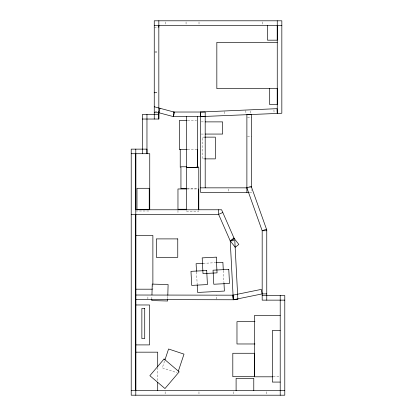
<?xml version="1.0" encoding="UTF-8"?>
<svg xmlns="http://www.w3.org/2000/svg" width="416" height="416" viewBox="0 0 416 416"><rect width="100%" height="100%" fill="white"/><g stroke="black" fill="none" stroke-linecap="round" stroke-linejoin="round"><path stroke-width="0.31" stroke-dasharray="2.08 1.56" d="M147.893 299.047L147.898 295.61M216.216 299.161L216.221 295.152M151.835 299.307L151.918 296.14M167.731 298.47L167.799 295.937M164.533 361.156L162.302 367.843L177.133 372.778M203.117 263.344L215.233 262.714M154.253 27.336L158.262 27.336M154.825 51.678L158.262 51.678M154.825 52.608L158.262 52.608M154.825 92.201L158.262 92.201M154.825 92.851L158.262 92.851M154.825 111.628L158.262 111.628M247.463 117.291L251.472 117.291M187.658 120.474L196.602 120.474M201.256 121.883L204.49 121.883M201.256 134.061L204.49 134.061M247.463 136.157L251.472 136.157M204.651 137.129L202.14 137.129L202.14 158.881L204.651 158.881M187.658 149.578L196.836 149.562M249.179 187.845L250.9 187.845M187.335 188.62L198.193 188.62M187.013 188.968L197.995 188.968M249.751 192.431L251.472 192.431L251.472 189.566M135.793 210.99L149.75 210.99M186.503 211.312L198.786 211.312M273.161 376.813L278.923 376.813M223.324 270.618L223.954 282.755M196.529 272.012L197.163 284.149M273.936 109.954L274.04 112.242M250.214 110.994L250.312 113.282M245.82 110.614L245.97 114.046M224.151 111.561L224.297 114.998M266.666 391.763L266.666 394.056M262.449 21.944L262.449 24.237M233.464 391.763L233.464 394.056M228.769 188.994L228.769 191.859M199.014 21.944L199.014 24.237M198.973 391.763L198.973 394.056M186.061 21.944L186.061 24.237M177.975 210.345L177.975 213.782M165.178 21.944L165.178 24.237M165.126 391.763L165.126 394.056M157.706 367.552L157.706 381.004M152.88 284.664L152.88 289.193"/><path stroke-width="0.62" d="M146.962 114.452L146.962 153.717L146.962 149.131L131.212 149.131L131.212 395.2L284.788 395.2L284.788 295.558L262.179 295.558M135.793 390.619L135.793 214.354M135.793 209.706L135.793 153.717M149.75 209.706L149.75 153.717L131.212 153.717M154.253 119.033L154.253 20.8L281.835 20.8L281.835 113.251L200.606 116.605L200.408 112.029L277.051 108.67L277.254 113.251L277.254 20.8M154.253 92.851L154.253 92.201M142.376 119.033L158.834 119.033L158.834 111.628M158.834 27.336L158.834 25.381M180.227 167.346L180.227 149.562M197.475 166.712L197.475 149.562M205.192 116.605L205.192 112.024L173.363 112.024L173.363 116.605L205.192 116.605L205.192 187.845M284.788 300.139L262.179 300.139L262.179 230.74L246.886 187.845L200.606 187.845M267.498 25.381L267.498 40.175L277.254 40.175L277.254 25.381M269.698 88.312L269.698 104.629L277.254 104.629L277.254 88.312M151.835 299.307L151.798 300.57L167.664 301.002L167.716 299.099M151.954 294.876L152.24 284.112L168.106 284.544L167.814 295.303M154.253 112.736L158.834 112.736L160.014 108.306M164.939 359.939L168.579 348.998L184.002 354.13L178.334 371.155M222.804 212.519L218.603 214.354L131.212 214.354M246.886 187.845L251.207 186.306L266.76 229.944L266.76 300.139M266.495 229.2L262.179 230.74L266.76 230.74M266.76 293.894L262.179 293.894L233.298 299.764L135.793 299.603L135.803 295.017L233.303 295.178L233.298 299.764L237.874 299.525L234.806 240.651L230.23 240.89L218.603 214.354L218.603 209.773M203.117 263.344L196.097 263.708L196.498 271.372M215.873 262.678L222.888 262.314L223.288 269.979M154.253 25.381L281.835 25.381M277.254 42.349L216.835 42.349L216.835 88.65L277.254 88.65M158.834 114.452L142.376 114.452L142.376 153.717M187.023 120.474L179.353 120.474L179.353 149.578L187.257 149.562M205.14 121.883L222.612 121.883L222.612 134.061L205.14 134.061M204.651 137.129L215.311 137.129L215.311 158.881L204.651 158.881M186.696 166.769L180.944 166.769L180.944 188.62L186.696 188.62M196.914 166.769L198.193 166.769M186.368 188.968L177.965 188.968L177.965 209.258L186.368 209.258M249.179 192.431L200.606 192.431L200.606 112.024M135.793 209.773L221.603 209.773L234.432 239.049L230.23 240.89L233.298 299.764L232.383 295.272L261.264 289.401L262.179 293.894M135.793 235.492L152.88 235.492L152.88 284.019M135.793 289.193L152.251 289.193M135.793 304.97L149.531 304.97L149.531 344.906L135.793 344.906M280.207 315.375L254.582 315.375L254.582 376.813L272.516 376.813M254.956 321.682L236.974 321.682L236.974 343.975L254.956 343.975M280.207 330.486L272.376 330.486L272.376 382.075L280.207 382.075M135.793 352.17L157.706 352.17L157.706 366.907M131.212 390.619L284.788 390.619M154.253 106.772L174.543 112.18L173.363 116.605L158.834 112.736M223.99 283.395L224.385 291.06L197.595 292.453L197.194 284.788M280.207 295.558L280.207 395.2M253.781 390.619L253.781 378.362L236.101 378.362L236.101 390.619M251.472 187.2L251.472 114.582L246.886 114.582L246.886 192.431M198.786 210.018L198.786 167.419L186.503 167.419L186.503 210.018M198.64 188.968L198.64 209.258M197.335 116.605L197.335 167.638L186.664 167.638L186.664 116.605M158.834 20.8L158.834 119.033M157.706 382.288L157.706 390.619M135.793 149.131L135.793 295.36M135.793 299.244L135.793 395.2M164.07 358.982L149.864 375.69L164.98 388.544L179.187 371.836L164.07 358.982M233.834 238.056L230.23 240.89L235.232 247.26L238.841 244.426L233.834 238.056M216.237 257.145L202.181 257.873L202.998 273.598L217.053 272.865L216.237 257.145M206.695 270.52L190.975 271.346L191.714 285.397L207.433 284.575L206.695 270.52M228.774 269.37L213.049 270.192L213.788 284.248L229.507 283.426L228.774 269.37M149.23 188.292L136.978 188.292L136.978 209.404L149.23 209.404L149.23 188.292M177.762 238.898L156.307 238.898L156.307 257.306L177.762 257.306L177.762 238.898M144.726 308.48L141.861 308.48L141.861 338.582L144.726 338.582L144.726 308.48M254.441 353.267L232.809 353.267L232.809 376.698L254.441 376.698L254.441 353.267"/></g></svg>
